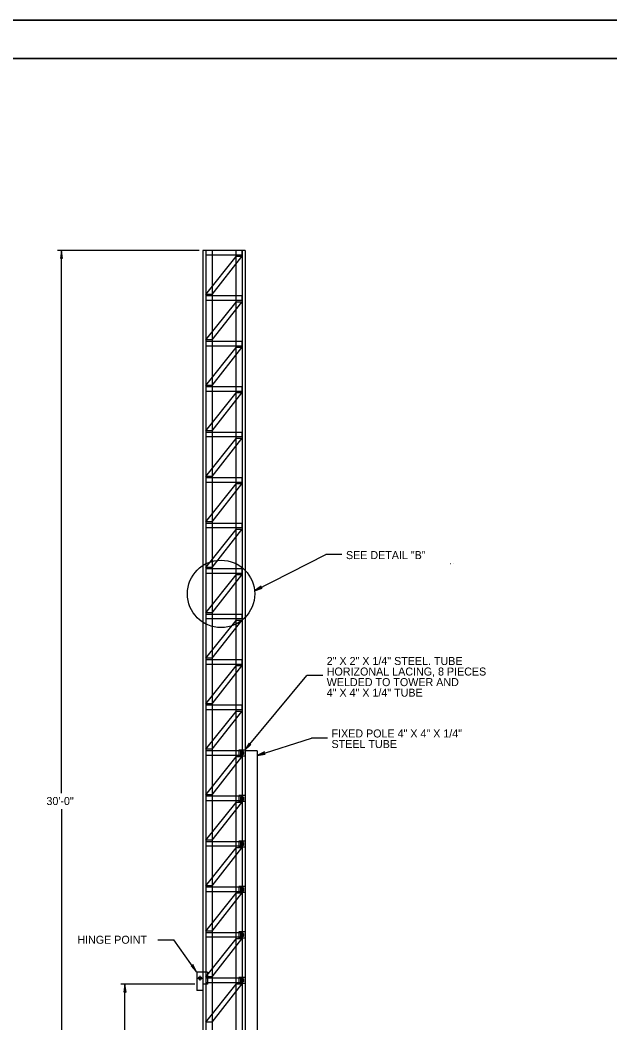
# Model space of a CAD drawing. Extents: x 507280 to 704973, y 495600 to 704964.
# Drawn here: x 507738.9 to 507969.8, y 495867.7 to 496260.5 of the extents above; entities that cross this region are included whole.
import ezdxf

# ---------------------------------------------------------------- set-up
doc = ezdxf.new("R2010")
doc.units = 0
doc.layers.add('1', color=7, linetype='Continuous')
doc.layers.add('41', color=7, linetype='Continuous')

msp = doc.modelspace()

# ---------------------------------------------------------------- linework, layer by layer
at = {"layer": '1'}
for p, q in [((508327.9, 496260.45), (507279.72, 496260.45)), ((508324.9, 496245.45), (507334.9, 496245.45)), ((507808.95, 496170.22), (507753.55, 496170.22)), ((507755.12, 495957.76), (507755.12, 496170.22)), ((507826.95, 496170.22), (507810.48, 496170.22)), ((507810.48, 496170.22), (507810.48, 495887.6)), ((507811.59, 496170.22), (507811.59, 495740.95)), ((507811.66, 496170.22), (507811.66, 496168.44)), ((507814.04, 496170.22), (507814.04, 495740.95)), ((507823.39, 496170.22), (507823.39, 495740.95)), ((507825.76, 496170.22), (507825.76, 496168.44)), ((507825.84, 496170.22), (507825.84, 495740.95)), ((507826.95, 496170.22), (507826.95, 495740.95)), ((507814.04, 496168.44), (507811.66, 496168.44)), ((507811.66, 496153), (507823.46, 496167.84)), ((507823.39, 496168.44), (507814.04, 496168.44)), ((507814.04, 496153), (507825.76, 496167.84)), ((507825.76, 496168.44), (507823.39, 496168.44)), ((507825.76, 496167.84), (507823.46, 496167.84)), ((507814.04, 496153), (507811.66, 496153)), ((507814.04, 496152.41), (507811.66, 496152.41)), ((507811.66, 496152.41), (507811.66, 496150.63)), ((507814.04, 496150.63), (507811.66, 496150.63)), ((507823.39, 496152.41), (507814.04, 496152.41)), ((507823.39, 496150.63), (507814.04, 496150.63)), ((507825.76, 496152.41), (507823.39, 496152.41)), ((507825.76, 496150.63), (507823.39, 496150.63)), ((507825.76, 496152.41), (507825.76, 496150.63)), ((507811.66, 496135.19), (507823.46, 496150.03)), ((507814.04, 496135.19), (507825.76, 496150.03)), ((507825.76, 496150.03), (507823.46, 496150.03)), ((507814.04, 496135.19), (507811.66, 496135.19)), ((507814.04, 496134.59), (507811.66, 496134.59)), ((507811.66, 496134.59), (507811.66, 496132.81)), ((507814.04, 496132.81), (507811.66, 496132.81)), ((507811.66, 496117.38), (507823.46, 496132.22)), ((507823.39, 496134.59), (507814.04, 496134.59)), ((507823.39, 496132.81), (507814.04, 496132.81)), ((507814.04, 496117.38), (507825.76, 496132.22)), ((507825.76, 496134.59), (507823.39, 496134.59)), ((507825.76, 496132.81), (507823.39, 496132.81)), ((507825.76, 496132.22), (507823.46, 496132.22)), ((507825.76, 496134.59), (507825.76, 496132.81)), ((507814.04, 496117.38), (507811.66, 496117.38)), ((507814.04, 496116.78), (507811.66, 496116.78)), ((507811.66, 496116.78), (507811.66, 496115)), ((507823.39, 496116.78), (507814.04, 496116.78)), ((507825.76, 496116.78), (507823.39, 496116.78)), ((507825.76, 496116.78), (507825.76, 496115)), ((507814.04, 496115), (507811.66, 496115)), ((507811.66, 496099.56), (507823.46, 496114.41)), ((507823.39, 496115), (507814.04, 496115)), ((507814.04, 496099.56), (507825.76, 496114.41)), ((507825.76, 496115), (507823.39, 496115)), ((507825.76, 496114.41), (507823.46, 496114.41)), ((507814.04, 496099.56), (507811.66, 496099.56)), ((507814.04, 496098.97), (507811.66, 496098.97)), ((507811.66, 496098.97), (507811.66, 496097.19)), ((507814.04, 496097.19), (507811.66, 496097.19)), ((507811.66, 496081.75), (507823.46, 496096.6)), ((507823.39, 496098.97), (507814.04, 496098.97)), ((507823.39, 496097.19), (507814.04, 496097.19)), ((507814.04, 496081.75), (507825.76, 496096.6)), ((507825.76, 496098.97), (507823.39, 496098.97)), ((507825.76, 496097.19), (507823.39, 496097.19)), ((507825.76, 496096.6), (507823.46, 496096.6)), ((507825.76, 496098.97), (507825.76, 496097.19)), ((507814.04, 496081.75), (507811.66, 496081.75)), ((507814.04, 496081.16), (507811.66, 496081.16)), ((507811.66, 496081.16), (507811.66, 496079.38)), ((507823.39, 496081.16), (507814.04, 496081.16)), ((507825.76, 496081.16), (507823.39, 496081.16)), ((507825.76, 496081.16), (507825.76, 496079.38)), ((507814.04, 496079.38), (507811.66, 496079.38)), ((507811.66, 496063.94), (507823.46, 496078.78)), ((507823.39, 496079.38), (507814.04, 496079.38)), ((507814.04, 496063.94), (507825.76, 496078.78)), ((507825.76, 496079.38), (507823.39, 496079.38)), ((507825.76, 496078.78), (507823.46, 496078.78)), ((507814.04, 496063.94), (507811.66, 496063.94)), ((507814.04, 496063.35), (507811.66, 496063.35)), ((507811.66, 496063.35), (507811.66, 496061.57)), ((507814.04, 496061.57), (507811.66, 496061.57)), ((507811.66, 496046.13), (507823.46, 496060.97)), ((507823.39, 496063.35), (507814.04, 496063.35)), ((507823.39, 496061.57), (507814.04, 496061.57)), ((507814.04, 496046.13), (507825.76, 496060.97)), ((507825.76, 496063.35), (507823.39, 496063.35)), ((507825.76, 496061.57), (507823.39, 496061.57)), ((507825.76, 496060.97), (507823.46, 496060.97)), ((507825.76, 496063.35), (507825.76, 496061.57)), ((507830.69, 496036.9), (507858.62, 496051.1)), ((507864.89, 496051.1), (507858.62, 496051.1)), ((507814.04, 496046.13), (507811.66, 496046.13)), ((507814.04, 496045.54), (507811.66, 496045.54)), ((507811.66, 496045.54), (507811.66, 496043.75)), ((507823.39, 496045.54), (507814.04, 496045.54)), ((507825.76, 496045.54), (507823.39, 496045.54)), ((507825.76, 496045.54), (507825.76, 496043.75)), ((507907.2, 496047.61), (507907.31, 496047.61)), ((507907.2, 496047.61), (507907.2, 496047.61)), ((507907.2, 496047.61), (507907.2, 496047.61)), ((507908.42, 496047.82), (507908.43, 496047.83)), ((507908.42, 496047.82), (507908.44, 496047.82)), ((507908.43, 496047.82), (507908.42, 496047.82)), ((507814.04, 496043.75), (507811.66, 496043.75)), ((507811.66, 496028.32), (507823.46, 496043.16)), ((507823.39, 496043.75), (507814.04, 496043.75)), ((507814.04, 496028.32), (507825.76, 496043.16)), ((507825.76, 496043.75), (507823.39, 496043.75)), ((507825.76, 496043.16), (507823.46, 496043.16)), ((507814.04, 496028.32), (507811.66, 496028.32)), ((507814.04, 496027.72), (507811.66, 496027.72)), ((507811.66, 496027.72), (507811.66, 496025.94)), ((507814.04, 496025.94), (507811.66, 496025.94)), ((507811.66, 496010.51), (507823.46, 496025.35)), ((507823.39, 496027.72), (507814.04, 496027.72)), ((507823.39, 496025.94), (507814.04, 496025.94)), ((507814.04, 496010.51), (507825.76, 496025.35)), ((507825.76, 496027.72), (507823.39, 496027.72)), ((507825.76, 496025.94), (507823.39, 496025.94)), ((507825.76, 496025.35), (507823.46, 496025.35)), ((507825.76, 496027.72), (507825.76, 496025.94)), ((507814.04, 496010.51), (507811.66, 496010.51)), ((507814.04, 496009.91), (507811.66, 496009.91)), ((507811.66, 496009.91), (507811.66, 496008.13)), ((507823.39, 496009.91), (507814.04, 496009.91)), ((507825.76, 496009.91), (507823.39, 496009.91)), ((507825.76, 496009.91), (507825.76, 496008.13)), ((507814.04, 496008.13), (507811.66, 496008.13)), ((507811.66, 495992.69), (507823.46, 496007.54)), ((507823.39, 496008.13), (507814.04, 496008.13)), ((507814.04, 495992.69), (507825.76, 496007.54)), ((507825.76, 496008.13), (507823.39, 496008.13)), ((507825.76, 496007.54), (507823.46, 496007.54)), ((507826.86, 495974.59), (507851.09, 496003.73)), ((507857.36, 496003.73), (507851.09, 496003.73)), ((507814.04, 495992.69), (507811.66, 495992.69)), ((507814.04, 495992.1), (507811.66, 495992.1)), ((507811.66, 495992.1), (507811.66, 495990.32)), ((507814.04, 495990.32), (507811.66, 495990.32)), ((507811.66, 495974.88), (507823.46, 495989.73)), ((507823.39, 495992.1), (507814.04, 495992.1)), ((507823.39, 495990.32), (507814.04, 495990.32)), ((507814.04, 495974.88), (507825.76, 495989.73)), ((507825.76, 495992.1), (507823.39, 495992.1)), ((507825.76, 495990.32), (507823.39, 495990.32)), ((507825.76, 495989.73), (507823.46, 495989.73)), ((507825.76, 495992.1), (507825.76, 495990.32)), ((507831.7, 495972.51), (507852.97, 495979.27)), ((507859.24, 495979.27), (507852.97, 495979.27)), ((507814.04, 495974.88), (507811.66, 495974.88)), ((507814.04, 495974.29), (507811.66, 495974.29)), ((507811.66, 495974.29), (507811.66, 495972.51)), ((507823.39, 495974.29), (507814.04, 495974.29)), ((507825.76, 495974.29), (507823.39, 495974.29)), ((507826.95, 495974.59), (507824.58, 495974.59)), ((507824.58, 495974.59), (507824.58, 495972.21)), ((507825.17, 495973.99), (507825.17, 495972.8)), ((507826.36, 495973.99), (507825.17, 495973.99)), ((507825.76, 495974.29), (507825.76, 495972.51)), ((507826.36, 495973.99), (507826.36, 495972.8)), ((507826.95, 495974.59), (507826.95, 495972.21)), ((507831.7, 495974.29), (507826.95, 495974.29)), ((507831.7, 495974.29), (507831.7, 495804.19)), ((507814.04, 495972.51), (507811.66, 495972.51)), ((507811.66, 495957.07), (507823.46, 495971.91)), ((507823.39, 495972.51), (507814.04, 495972.51)), ((507814.04, 495957.07), (507825.76, 495971.91)), ((507825.76, 495972.51), (507823.39, 495972.51)), ((507825.76, 495971.91), (507823.46, 495971.91)), ((507826.95, 495972.21), (507824.58, 495972.21)), ((507826.36, 495972.8), (507825.17, 495972.8)), ((507814.04, 495957.07), (507811.66, 495957.07)), ((507814.04, 495956.48), (507811.66, 495956.48)), ((507811.66, 495956.48), (507811.66, 495954.7)), ((507814.04, 495954.7), (507811.66, 495954.7)), ((507823.39, 495956.48), (507814.04, 495956.48)), ((507823.39, 495954.7), (507814.04, 495954.7)), ((507825.76, 495956.48), (507823.39, 495956.48)), ((507825.76, 495954.7), (507823.39, 495954.7)), ((507826.95, 495956.77), (507824.58, 495956.77)), ((507824.58, 495956.77), (507824.58, 495954.4)), ((507826.95, 495954.4), (507824.58, 495954.4)), ((507825.17, 495956.18), (507825.17, 495954.99)), ((507826.36, 495956.18), (507825.17, 495956.18)), ((507826.36, 495954.99), (507825.17, 495954.99)), ((507825.76, 495956.48), (507825.76, 495954.7)), ((507826.36, 495956.18), (507826.36, 495954.99)), ((507826.95, 495956.77), (507826.95, 495954.4)), ((507755.12, 495951.49), (507755.12, 495739.03)), ((507811.66, 495939.26), (507823.46, 495954.1)), ((507814.04, 495939.26), (507825.76, 495954.1)), ((507825.76, 495954.1), (507823.46, 495954.1)), ((507814.04, 495939.26), (507811.66, 495939.26)), ((507814.04, 495938.67), (507811.66, 495938.67)), ((507811.66, 495938.67), (507811.66, 495936.88)), ((507823.39, 495938.67), (507814.04, 495938.67)), ((507825.76, 495938.67), (507823.39, 495938.67)), ((507826.95, 495938.96), (507824.58, 495938.96)), ((507824.58, 495938.96), (507824.58, 495936.59)), ((507825.76, 495938.67), (507825.76, 495936.88)), ((507826.95, 495938.96), (507826.95, 495936.59)), ((507814.04, 495936.88), (507811.66, 495936.88)), ((507811.66, 495921.45), (507823.46, 495936.29)), ((507823.39, 495936.88), (507814.04, 495936.88)), ((507814.04, 495921.45), (507825.76, 495936.29)), ((507825.76, 495936.88), (507823.39, 495936.88)), ((507825.76, 495936.29), (507823.46, 495936.29)), ((507826.95, 495936.59), (507824.58, 495936.59)), ((507825.17, 495938.37), (507825.17, 495937.18)), ((507826.36, 495938.37), (507825.17, 495938.37)), ((507826.36, 495937.18), (507825.17, 495937.18)), ((507826.36, 495938.37), (507826.36, 495937.18)), ((507814.04, 495921.45), (507811.66, 495921.45)), ((507814.04, 495920.85), (507811.66, 495920.85)), ((507811.66, 495920.85), (507811.66, 495919.07)), ((507814.04, 495919.07), (507811.66, 495919.07)), ((507823.39, 495920.85), (507814.04, 495920.85)), ((507823.39, 495919.07), (507814.04, 495919.07)), ((507825.76, 495920.85), (507823.39, 495920.85)), ((507825.76, 495919.07), (507823.39, 495919.07)), ((507826.95, 495921.15), (507824.58, 495921.15)), ((507824.58, 495921.15), (507824.58, 495918.78)), ((507825.17, 495920.56), (507825.17, 495919.37)), ((507826.36, 495920.56), (507825.17, 495920.56)), ((507826.36, 495919.37), (507825.17, 495919.37)), ((507825.76, 495920.85), (507825.76, 495919.07)), ((507826.36, 495920.56), (507826.36, 495919.37)), ((507826.95, 495921.15), (507826.95, 495918.78)), ((507811.66, 495903.64), (507823.46, 495918.48)), ((507814.04, 495903.64), (507825.76, 495918.48)), ((507825.76, 495918.48), (507823.46, 495918.48)), ((507826.95, 495918.78), (507824.58, 495918.78)), ((507814.04, 495903.64), (507811.66, 495903.64)), ((507826.95, 495903.34), (507824.58, 495903.34)), ((507824.58, 495903.34), (507824.58, 495900.96)), ((507826.95, 495903.34), (507826.95, 495900.96)), ((507792.81, 495900.32), (507799.08, 495900.32)), ((507808, 495887.76), (507799.08, 495900.32)), ((507814.04, 495903.04), (507811.66, 495903.04)), ((507811.66, 495903.04), (507811.66, 495901.26)), ((507814.04, 495901.26), (507811.66, 495901.26)), ((507811.66, 495885.82), (507823.46, 495900.67)), ((507823.39, 495903.04), (507814.04, 495903.04)), ((507823.39, 495901.26), (507814.04, 495901.26)), ((507814.04, 495885.82), (507825.76, 495900.67)), ((507825.76, 495903.04), (507823.39, 495903.04)), ((507825.76, 495901.26), (507823.39, 495901.26)), ((507825.76, 495900.67), (507823.46, 495900.67)), ((507826.95, 495900.96), (507824.58, 495900.96)), ((507825.17, 495902.74), (507825.17, 495901.56)), ((507826.36, 495902.74), (507825.17, 495902.74)), ((507826.36, 495901.56), (507825.17, 495901.56)), ((507825.76, 495903.04), (507825.76, 495901.26)), ((507826.36, 495902.74), (507826.36, 495901.56)), ((507808.1, 495887.6), (507808.1, 495880.48)), ((507812.26, 495887.6), (507808.1, 495887.6)), ((507810.48, 495887.6), (507810.48, 495882.85)), ((507812.26, 495887.6), (507812.26, 495882.85)), ((507808.4, 495885.23), (507810.18, 495885.23)), ((507809.29, 495886.12), (507809.29, 495884.34)), ((507814.04, 495885.82), (507811.66, 495885.82)), ((507814.04, 495885.23), (507811.66, 495885.23)), ((507811.66, 495885.23), (507811.66, 495883.45)), ((507823.39, 495885.23), (507814.04, 495885.23)), ((507825.76, 495885.23), (507823.39, 495885.23)), ((507826.95, 495885.53), (507824.58, 495885.53)), ((507824.58, 495885.53), (507824.58, 495883.15)), ((507825.17, 495884.93), (507825.17, 495883.75)), ((507826.36, 495884.93), (507825.17, 495884.93)), ((507826.36, 495883.75), (507825.17, 495883.75)), ((507825.76, 495885.23), (507825.76, 495883.45)), ((507826.36, 495884.93), (507826.36, 495883.75)), ((507826.95, 495885.53), (507826.95, 495883.15)), ((507807.34, 495882.9), (507778.38, 495882.9)), ((507779.95, 495846.2), (507779.95, 495882.9)), ((507810.48, 495880.48), (507808.1, 495880.48)), ((507812.26, 495882.85), (507810.48, 495882.85)), ((507810.48, 495882.85), (507810.48, 495740.95)), ((507814.04, 495883.45), (507811.66, 495883.45)), ((507811.66, 495868.01), (507823.46, 495882.85)), ((507823.39, 495883.45), (507814.04, 495883.45)), ((507814.04, 495868.01), (507825.76, 495882.85)), ((507825.76, 495883.45), (507823.39, 495883.45)), ((507825.76, 495882.85), (507823.46, 495882.85)), ((507826.95, 495883.15), (507824.58, 495883.15)), ((507814.04, 495868.01), (507811.66, 495868.01))]:
    msp.add_line(p, q, dxfattribs=at)
for points in [[(507755.12, 496170.22), (507754.67, 496167.08), (507755.12, 496167.41), (507755.57, 496167.08)], [(507830.69, 496036.9), (507833.7, 496037.93), (507833.19, 496038.18), (507833.29, 496038.73)], [(507830.69, 496036.9), (507833.7, 496037.93), (507833.19, 496038.18), (507833.29, 496038.73)], [(507826.86, 495974.59), (507829.22, 495976.71), (507828.66, 495976.74), (507828.53, 495977.29)], [(507826.86, 495974.59), (507829.22, 495976.71), (507828.66, 495976.74), (507828.53, 495977.29)], [(507831.7, 495972.51), (507834.83, 495973.03), (507834.37, 495973.36), (507834.56, 495973.89)], [(507808, 495887.76), (507806.55, 495890.58), (507806.38, 495890.04), (507805.82, 495890.06)], [(507779.95, 495882.9), (507779.5, 495879.76), (507779.95, 495880.1), (507780.4, 495879.76)], [(507779.95, 495882.9), (507779.5, 495879.76), (507779.95, 495880.1), (507780.4, 495879.76)]]:
    msp.add_lwpolyline(points, close=True, dxfattribs=at)
for centre, radius in [((507817.56, 496035.74), 13.18), ((507809.29, 495885.23), 0.594)]:
    msp.add_circle(centre, radius, dxfattribs=at)
at = {"layer": '41'}
for points in [[(507279.72, 496260.45), (508327.9, 496260.45), (508327.9, 495600.45), (507279.72, 495600.45)], [(507334.9, 496245.45), (508324.9, 496245.45), (508324.9, 495615.45), (507334.9, 495615.45)]]:
    msp.add_lwpolyline(points, close=True, dxfattribs=at)

# ---------------------------------------------------------------- texts
at = {"layer": '1'}
for s, height, p in [('SEE DETAIL "B"', 3.1349, (507866.46, 496049.36)), ('2" X 2" X 1/4" STEEL. TUBE ', 3.1349, (507858.93, 496007.9)), ('HORIZONAL LACING, 8 PIECES', 3.1349, (507858.93, 496003.76)), ('WELDED TO TOWER AND', 3.1349, (507858.93, 495999.62)), ('4" X 4" X 1/4" TUBE', 3.1349, (507858.93, 495995.48)), ('FIXED POLE 4" X 4" X 1/4"', 3.1349, (507860.81, 495979.51)), ('STEEL TUBE', 3.135, (507860.81, 495975.37)), ('30\'-0"', 3.135, (507749.23, 495953.06)), ('HINGE POINT', 3.1349, (507761.33, 495898.73))]:
    msp.add_text(s, height=height, dxfattribs=at).set_placement(p)

doc.saveas('drawing.dxf')
